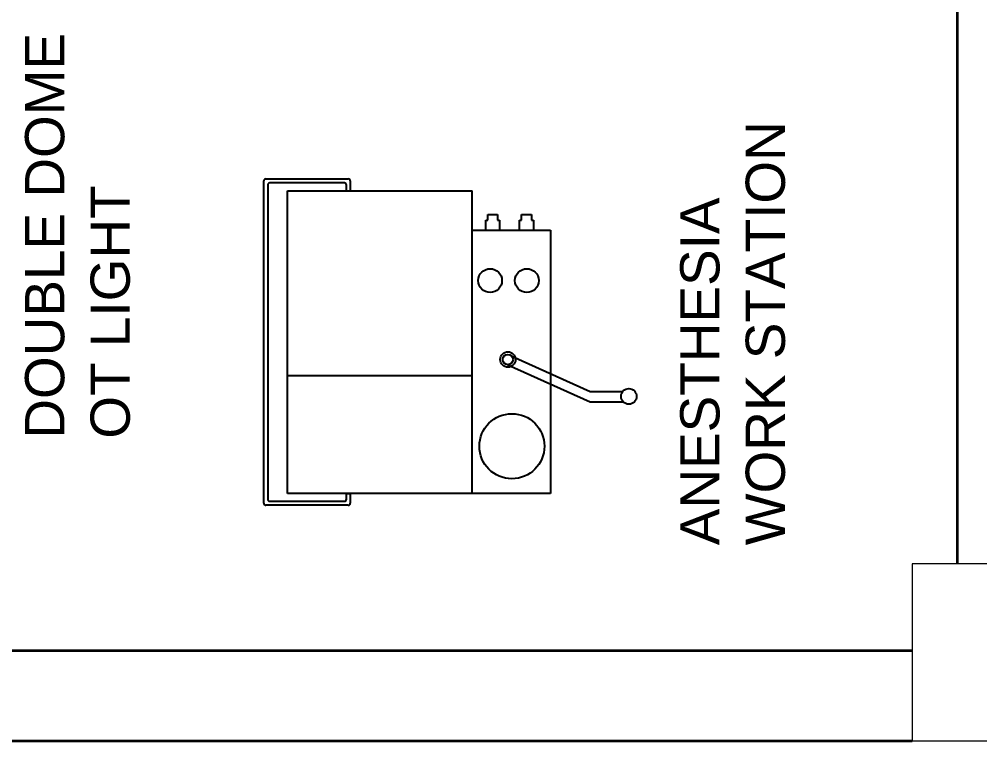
# Model space of a CAD drawing. Extents: x 2733443 to 3206532, y -1516114 to -1264405.
# Drawn here: x 3001634 to 3004079, y -1485803 to -1483968 of the extents above; entities that cross this region are included whole.
import ezdxf

# ---------------------------------------------------------------- set-up
doc = ezdxf.new("R2010")
doc.units = 0
doc.header["$MEASUREMENT"] = 0
doc.linetypes.add('1', pattern=[0, 0, 0])
doc.layers.get('0').update_dxf_attribs({"color": 250, "linetype": '1'})
doc.layers.add('Column', color=162, linetype='Continuous', lineweight=13)
doc.layers.add('WALL', color=7, linetype='1', lineweight=35)
doc.layers.add('fun-text', color=250, linetype='Continuous')
doc.layers.add('furniture', color=33, linetype='Continuous')
doc.styles.add('ARIAL', font='arial.ttf')

# ---------------------------------------------------------------- blocks, each defined once
blk = doc.blocks.new('EQUIPMENT')
at = {"layer": 'furniture'}
for p, q in [((-29336.5, 17779.3), (-29336.5, 17784.3)), ((-29336.5, 16964.3), (-29336.5, 17779.3)), ((-29331.5, 17789.3), (-29121.5, 17789.3)), ((-29276.5, 17779.3), (-29321.5, 17779.3)), ((-29131.5, 17779.3), (-29276.5, 17779.3)), ((-29116.5, 17784.3), (-29116.5, 17779.3)), ((-29116.5, 17779.3), (-29116.5, 17759.3)), ((-29326.5, 17774.3), (-29326.5, 16989.3)), ((-29276.5, 16989.3), (-29276.5, 17759.3)), ((-29276.5, 17759.3), (-28806.5, 17759.3)), ((-29126.5, 17769.3), (-29126.5, 17774.3)), ((-29126.5, 17759.3), (-29126.5, 17769.3)), ((-28806.5, 16989.3), (-28806.5, 17759.3)), ((-28771.4, 17659.3), (-28771.4, 17684.3)), ((-28771.4, 17684.3), (-28766.4, 17684.3)), ((-28766.4, 17684.3), (-28766.4, 17699.3)), ((-28766.4, 17699.3), (-28741.4, 17699.3)), ((-28741.4, 17699.3), (-28741.4, 17684.3)), ((-28741.4, 17684.3), (-28736.4, 17684.3)), ((-28736.4, 17684.3), (-28736.4, 17659.3)), ((-28685.5, 17659.3), (-28685.5, 17684.3)), ((-28685.5, 17684.3), (-28680.5, 17684.3)), ((-28680.5, 17684.3), (-28680.5, 17699.3)), ((-28680.5, 17699.3), (-28655.5, 17699.3)), ((-28655.5, 17699.3), (-28655.5, 17684.3)), ((-28655.5, 17684.3), (-28650.5, 17684.3)), ((-28650.5, 17684.3), (-28650.5, 17659.3)), ((-28806.5, 17659.3), (-28606.5, 17659.3)), ((-28606.5, 17659.3), (-28606.5, 16989.3)), ((-28705.3, 17338.6), (-28505.8, 17248.6)), ((-28715.3, 17316.6), (-28505.8, 17222.6)), ((-29276.5, 17289.3), (-28806.5, 17289.3)), ((-28505.8, 17248.6), (-28422.9, 17248.6)), ((-28505.8, 17222.6), (-28422.1, 17222.6)), ((-29326.5, 16989.3), (-29326.5, 16974.3)), ((-29321.5, 16969.3), (-29131.5, 16969.3)), ((-28606.5, 16989.3), (-29276.5, 16989.3)), ((-29126.5, 16974.3), (-29126.5, 16989.3)), ((-29126.5, 16989.3), (-29116.5, 16989.3)), ((-29116.5, 16989.3), (-29116.5, 16969.3)), ((-29116.5, 16969.3), (-29116.5, 16964.3)), ((-29326.5, 16959.3), (-29331.5, 16959.3)), ((-29121.5, 16959.3), (-29326.5, 16959.3))]:
    blk.add_line(p, q, dxfattribs=at)
for centre, radius in [((-28760.5, 17530.7), 30.2), ((-28667, 17530.7), 30.2), ((-28715.3, 17329.9), 19.6), ((-28715.3, 17329.9), 13.2), ((-28407.4, 17236.1), 19.9), ((-28705.1, 17109.3), 82.7)]:
    blk.add_circle(centre, radius, dxfattribs=at)
for centre, start, end in [((-29331.5, 17784.3), 90, 180), ((-29321.5, 17774.3), 90, 180), ((-29131.5, 17774.3), 0, 90), ((-29121.5, 17784.3), 0, 90), ((-29321.5, 16974.3), 180, 270), ((-29131.5, 16974.3), 270, 0), ((-29331.5, 16964.3), 180, 270), ((-29121.5, 16964.3), 270, 0)]:
    blk.add_arc(centre, 5, start, end, dxfattribs=at)
at = {"layer": 'fun-text', "lineweight": -3, "char_height": 100, "attachment_point": 1, "rotation": 90, "style": 'ARIAL'}
for s, width, insert in [('DOUBLE DOME OT LIGHT', 1115.148, (-29944.4, 17128.6)), ('ANESTHESIA WORK STATION', 1304.248, (-28276.7, 16857.4))]:
    blk.add_mtext_dynamic_manual_height_columns(s, width=width, gutter_width=1375, heights=[0], dxfattribs=dict(at, insert=insert))

msp = doc.modelspace()

# ---------------------------------------------------------------- linework, layer by layer
at = {"layer": 'Column'}
msp.add_lwpolyline([(3003906.5984, -1485803.4359), (3004136.5984, -1485803.4359), (3004136.5984, -1485353.4359), (3003906.5984, -1485353.4359)], close=True, dxfattribs=at)
at = {"layer": 'WALL'}
for p, q in [((3004021.5984, -1480993.4359), (3004021.5984, -1485353.4359)), ((3000754.9317, -1485573.4359), (3003906.5984, -1485573.4359)), ((3000754.9317, -1485803.4359), (3003906.5984, -1485803.4359))]:
    msp.add_line(p, q, dxfattribs=at)

# ---------------------------------------------------------------- block references
at = {"color": 240, "true_color": 0xed1f24}
msp.add_blockref('EQUIPMENT', (3031593.1809, -1502163.4359), dxfattribs=at)

doc.saveas('drawing.dxf')
